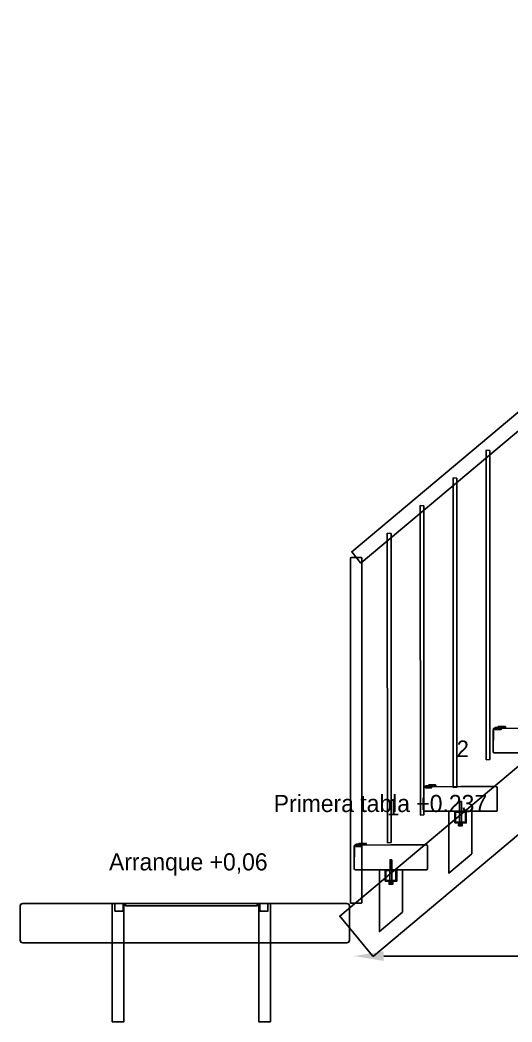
# Model space of a CAD drawing. Header units: metres. Extents: x 533 to 614.3, y -6.1 to 4.3.
# Drawn here: x 560.18 to 561.673, y -0.3 to 2.741 of the extents above; entities that cross this region are included whole.
import ezdxf

# ---------------------------------------------------------------- set-up
doc = ezdxf.new("R2010")
doc.units = ezdxf.units.M
for name, color, linetype in [('COTAS', 4, 'Continuous'), ('TEXTOS', 7, 'Continuous'), ('VISTA', 8, 'Continuous')]:
    doc.layers.add(name, color=color, linetype=linetype)
doc.dimstyles.get("Standard").update_dxf_attribs({"dimtxt": 2.5, "dimasz": 2.5, "dimexe": 1.25, "dimexo": 0.625, "dimtad": 1, "dimcen": 2.5, "dimazin": 3, "dimtfac": 1, "dimtmove": 0, "dimatfit": 3})

# ---------------------------------------------------------------- blocks, each defined once
blk = doc.blocks.new('_CLOSEDFILLED')
at = {"color": 0, "linetype": 'BYBLOCK'}
blk.add_solid([(-1, 0.164), (0, 0), (-1, -0.164)], dxfattribs=at)
blk = doc.blocks.new('*D4')
for p, q in [((561.194, -0.1), (561.194, -0.1)), ((561.284, -0.1), (562.7284, -0.1)), ((563.2484, -0.1), (564.6929, -0.1)), ((564.7829, -0.1), (564.7829, -0.1))]:
    blk.add_line(p, q)
at = {"layer": 'Defpoints'}
for p in [(561.194, -0.1), (561.194, -0.1), (564.7829, -0.1)]:
    blk.add_point(p, dxfattribs=at)
at = {"layer": 'COTAS', "xscale": 0.09, "yscale": 0.09, "rotation": 180}
blk.add_blockref('_CLOSEDFILLED', (561.194, -0.1), dxfattribs=at)
at = {"layer": 'COTAS', "xscale": 0.09, "yscale": 0.09}
blk.add_blockref('_CLOSEDFILLED', (564.7829, -0.1), dxfattribs=at)
at = {"layer": 'COTAS', "insert": (562.9884, -0.1), "char_height": 0.13, "attachment_point": 5}
blk.add_mtext('3,59', dxfattribs=at)

msp = doc.modelspace()

# ---------------------------------------------------------------- linework, layer by layer
at = {"layer": 'VISTA'}
for p, q in [((561.6165, 0.5892), (561.6162, 0.5882)), ((561.6162, 0.5542), (561.6162, 0.5882)), ((561.6165, 0.5892), (561.6169, 0.5902)), ((561.6171, 0.5904), (561.6169, 0.5902)), ((561.6171, 0.5904), (561.6172, 0.5906)), ((561.6175, 0.5908), (561.6172, 0.5906)), ((561.6177, 0.591), (561.6175, 0.5908)), ((561.6187, 0.5913), (561.6177, 0.591)), ((561.6197, 0.5917), (561.6187, 0.5913)), ((561.6215, 0.5877), (561.6215, 0.5917)), ((561.6215, 0.5877), (561.6215, 0.5875)), ((561.6215, 0.5875), (561.6217, 0.5875)), ((561.6397, 0.5875), (561.6217, 0.5875)), ((561.6398, 0.5875), (561.6397, 0.5875)), ((561.6399, 0.5877), (561.6398, 0.5875)), ((561.6399, 0.5877), (561.6399, 0.5917)), ((561.6162, 0.5542), (561.6162, 0.5202)), ((561.6165, 0.5192), (561.6162, 0.5202)), ((561.6165, 0.5192), (561.6169, 0.5181)), ((561.6171, 0.5179), (561.6169, 0.5181)), ((561.6171, 0.5179), (561.6172, 0.5177)), ((561.6172, 0.5177), (561.6175, 0.5175)), ((561.6175, 0.5175), (561.6177, 0.5173)), ((561.6177, 0.5173), (561.6187, 0.517)), ((561.6187, 0.517), (561.6197, 0.5167)), ((561.6197, 0.5167), (561.7278, 0.5167)), ((561.4054, 0.412), (561.4051, 0.4109)), ((561.4051, 0.3769), (561.4051, 0.4109)), ((561.4054, 0.412), (561.4058, 0.413)), ((561.4059, 0.4132), (561.4058, 0.413)), ((561.4059, 0.4132), (561.4061, 0.4134)), ((561.4064, 0.4136), (561.4061, 0.4134)), ((561.4066, 0.4138), (561.4064, 0.4136)), ((561.4076, 0.4141), (561.4066, 0.4138)), ((561.4086, 0.4144), (561.4076, 0.4141)), ((561.4104, 0.4104), (561.4104, 0.4144)), ((561.4104, 0.4104), (561.4104, 0.4103)), ((561.4104, 0.4103), (561.4106, 0.4102)), ((561.4286, 0.4102), (561.4106, 0.4102)), ((561.4287, 0.4103), (561.4286, 0.4102)), ((561.4288, 0.4104), (561.4287, 0.4103)), ((561.4288, 0.4104), (561.4288, 0.4144)), ((561.5167, 0.4144), (561.6247, 0.4144)), ((561.6257, 0.4141), (561.6247, 0.4144)), ((561.6267, 0.4138), (561.6257, 0.4141)), ((561.627, 0.4136), (561.6267, 0.4138)), ((561.6272, 0.4134), (561.627, 0.4136)), ((561.6272, 0.4134), (561.6274, 0.4132)), ((561.6276, 0.413), (561.6274, 0.4132)), ((561.6276, 0.413), (561.6279, 0.412)), ((561.6282, 0.4109), (561.6279, 0.412)), ((561.6282, 0.4109), (561.6282, 0.3769)), ((561.4051, 0.3769), (561.4051, 0.3429)), ((561.6282, 0.3429), (561.6282, 0.3769)), ((561.4054, 0.3419), (561.4051, 0.3429)), ((561.4054, 0.3419), (561.4058, 0.3409)), ((561.4059, 0.3407), (561.4058, 0.3409)), ((561.4059, 0.3407), (561.4061, 0.3405)), ((561.4061, 0.3405), (561.4064, 0.3403)), ((561.4064, 0.3403), (561.4066, 0.3401)), ((561.4066, 0.3401), (561.4076, 0.3398)), ((561.4076, 0.3398), (561.4086, 0.3394)), ((561.4086, 0.3394), (561.5167, 0.3394)), ((561.5167, 0.3394), (561.6247, 0.3394)), ((561.6247, 0.3394), (561.6257, 0.3398)), ((561.6257, 0.3398), (561.6267, 0.3401)), ((561.6267, 0.3401), (561.627, 0.3403)), ((561.627, 0.3403), (561.6272, 0.3405)), ((561.6272, 0.3405), (561.6274, 0.3407)), ((561.6276, 0.3409), (561.6274, 0.3407)), ((561.6276, 0.3409), (561.6279, 0.3419)), ((561.6282, 0.3429), (561.6279, 0.3419)), ((561.1943, 0.2347), (561.194, 0.2337)), ((561.194, 0.1997), (561.194, 0.2337)), ((561.1943, 0.2347), (561.1946, 0.2357)), ((561.1948, 0.236), (561.1946, 0.2357)), ((561.1948, 0.236), (561.195, 0.2362)), ((561.1952, 0.2364), (561.195, 0.2362)), ((561.1955, 0.2366), (561.1952, 0.2364)), ((561.1965, 0.2369), (561.1955, 0.2366)), ((561.1975, 0.2372), (561.1965, 0.2369)), ((561.1992, 0.2332), (561.1992, 0.2372)), ((561.1992, 0.2332), (561.1993, 0.2331)), ((561.1993, 0.2331), (561.1994, 0.233)), ((561.2174, 0.233), (561.1994, 0.233)), ((561.2176, 0.2331), (561.2174, 0.233)), ((561.2176, 0.2332), (561.2176, 0.2372)), ((561.2176, 0.2332), (561.2176, 0.2331)), ((561.3056, 0.2372), (561.4136, 0.2372)), ((561.4146, 0.2369), (561.4136, 0.2372)), ((561.4156, 0.2366), (561.4146, 0.2369)), ((561.4159, 0.2364), (561.4156, 0.2366)), ((561.4161, 0.2362), (561.4159, 0.2364)), ((561.4161, 0.2362), (561.4163, 0.236)), ((561.4165, 0.2357), (561.4163, 0.236)), ((561.4165, 0.2357), (561.4168, 0.2347)), ((561.4171, 0.2337), (561.4168, 0.2347)), ((561.4171, 0.2337), (561.4171, 0.1997)), ((561.194, 0.1997), (561.194, 0.1657)), ((561.4171, 0.1657), (561.4171, 0.1997)), ((561.1943, 0.1647), (561.194, 0.1657)), ((561.1943, 0.1647), (561.1946, 0.1637)), ((561.1948, 0.1635), (561.1946, 0.1637)), ((561.1948, 0.1635), (561.195, 0.1632)), ((561.195, 0.1632), (561.1952, 0.1631)), ((561.1952, 0.1631), (561.1955, 0.1629)), ((561.1955, 0.1629), (561.1965, 0.1625)), ((561.1965, 0.1625), (561.1975, 0.1622)), ((561.1975, 0.1622), (561.3056, 0.1622)), ((561.3056, 0.1622), (561.4136, 0.1622)), ((561.4136, 0.1622), (561.4146, 0.1625)), ((561.4146, 0.1625), (561.4156, 0.1629)), ((561.4156, 0.1629), (561.4159, 0.1631)), ((561.4159, 0.1631), (561.4161, 0.1632)), ((561.4161, 0.1632), (561.4163, 0.1635)), ((561.4165, 0.1637), (561.4163, 0.1635)), ((561.4165, 0.1637), (561.4168, 0.1647)), ((561.4171, 0.1657), (561.4168, 0.1647))]:
    msp.add_line(p, q, dxfattribs=at)
for points in [[(564.9844, 4.3161), (564.9868, 4.3159), (565.0132, 4.284), (565.013, 4.2816), (561.2156, 1.0939), (561.2132, 1.0941), (561.1869, 1.1272), (564.9844, 4.3161)], [(564.9844, 4.3161), (564.9868, 4.3159), (565.0132, 4.284), (565.013, 4.2816), (561.2156, 1.0939), (561.2132, 1.0941), (561.1869, 1.1272), (564.9844, 4.3161)], [(564.9477, 3.2099), (564.9501, 3.2097), (565.0499, 3.0896), (565.0496, 3.0872), (561.2523, -0.0999), (561.2513, -0.1003), (561.2513, -0.1001), (561.2521, -0.0997), (561.2518, -0.0994), (561.2499, -0.0997), (561.1502, 0.0216), (564.9477, 3.2099)], [(564.9477, 3.2099), (564.9501, 3.2097), (565.0499, 3.0896), (565.0496, 3.0872), (561.2523, -0.0999), (561.2513, -0.1003), (561.2513, -0.1001), (561.2521, -0.0997), (561.2518, -0.0994), (561.2499, -0.0997), (561.1502, 0.0216), (564.9477, 3.2099)], [(561.606, 1.4349), (561.606, 0.4969), (561.595, 0.4957), (561.5943, 1.4354), (561.606, 1.4349)], [(561.606, 1.4349), (561.606, 0.4969), (561.595, 0.4957), (561.5943, 1.4354), (561.606, 1.4349)], [(561.506, 1.3509), (561.506, 0.4129), (561.495, 0.4118), (561.4943, 1.3515), (561.506, 1.3509)], [(561.506, 1.3509), (561.506, 0.4129), (561.495, 0.4118), (561.4943, 1.3515), (561.506, 1.3509)], [(561.406, 1.267), (561.406, 0.329), (561.395, 0.3278), (561.3943, 1.2675), (561.406, 1.267)], [(561.406, 1.267), (561.406, 0.329), (561.395, 0.3278), (561.3943, 1.2675), (561.406, 1.267)], [(561.306, 1.183), (561.306, 0.245), (561.295, 0.2439), (561.2943, 1.1836), (561.306, 1.183)], [(561.306, 1.183), (561.306, 0.245), (561.295, 0.2439), (561.2943, 1.1836), (561.306, 1.183)], [(561.1825, 1.1083), (561.1842, 1.11), (561.2158, 1.1102), (561.2175, 1.1085), (561.2175, 0.0619), (561.2158, 0.0602), (561.1833, 0.0605), (561.1825, 1.1083)], [(561.1825, 1.1083), (561.1842, 1.11), (561.2158, 1.1102), (561.2175, 1.1085), (561.2175, 0.0619), (561.2158, 0.0602), (561.1833, 0.0605), (561.1825, 1.1083)], [(561.6197, 0.5917), (561.8379, 0.591), (561.8393, 0.5882), (561.8387, 0.5181), (561.8358, 0.5167), (561.6177, 0.5173), (561.6162, 0.5202), (561.6169, 0.5902), (561.6197, 0.5917)], [(561.618, 0.5899), (561.618, 0.5906), (561.6173, 0.5899), (561.618, 0.5899)], [(561.6397, 0.5937), (561.6397, 0.5877), (561.6217, 0.5877), (561.6217, 0.5937), (561.6397, 0.5937)], [(561.6397, 0.5877), (561.6307, 0.5877), (561.6217, 0.5877), (561.6217, 0.5907), (561.6217, 0.5937), (561.6307, 0.5937), (561.6397, 0.5937), (561.6397, 0.5907), (561.6397, 0.5877)], [(561.6314, 0.5919), (561.6312, 0.5924), (561.6312, 0.596), (561.6314, 0.5965), (561.6319, 0.5967), (561.6525, 0.5967), (561.653, 0.5965), (561.6532, 0.596), (561.6532, 0.5924), (561.653, 0.5919), (561.6525, 0.5917), (561.6319, 0.5917), (561.6314, 0.5919)], [(561.6319, 0.5967), (561.6532, 0.596), (561.6525, 0.5917), (561.6314, 0.5924), (561.6319, 0.5967)], [(561.6175, 0.518), (561.618, 0.5177), (561.618, 0.5184), (561.6175, 0.518)], [(561.4086, 0.4144), (561.6267, 0.4138), (561.6282, 0.4109), (561.6276, 0.3409), (561.6247, 0.3394), (561.4066, 0.3401), (561.4051, 0.3429), (561.4058, 0.413), (561.4086, 0.4144)], [(561.4069, 0.4127), (561.4069, 0.4134), (561.4061, 0.4127), (561.4069, 0.4127)], [(561.4286, 0.4164), (561.4286, 0.4104), (561.4106, 0.4104), (561.4106, 0.4164), (561.4286, 0.4164)], [(561.4286, 0.4104), (561.4196, 0.4104), (561.4106, 0.4104), (561.4106, 0.4134), (561.4106, 0.4164), (561.4196, 0.4164), (561.4286, 0.4164), (561.4286, 0.4134), (561.4286, 0.4104)], [(561.4203, 0.4146), (561.4201, 0.4151), (561.4201, 0.4187), (561.4203, 0.4192), (561.4208, 0.4194), (561.4414, 0.4194), (561.4419, 0.4192), (561.4421, 0.4187), (561.4421, 0.4151), (561.4419, 0.4146), (561.4414, 0.4144), (561.4208, 0.4144), (561.4203, 0.4146)], [(561.4208, 0.4194), (561.4421, 0.4187), (561.4414, 0.4144), (561.4203, 0.4151), (561.4208, 0.4194)], [(561.6269, 0.4132), (561.6265, 0.4134), (561.6265, 0.4127), (561.6269, 0.4132)], [(561.5197, 0.3694), (561.5197, 0.2994), (561.5137, 0.2994), (561.5141, 0.3694), (561.5197, 0.3694)], [(561.5197, 0.3694), (561.5197, 0.2994), (561.5137, 0.2994), (561.5141, 0.3694), (561.5197, 0.3694)], [(561.4064, 0.3407), (561.4069, 0.3405), (561.4069, 0.3412), (561.4064, 0.3407)], [(561.5517, 0.2102), (561.4817, 0.1515), (561.4817, 0.3394), (561.5517, 0.3394), (561.5517, 0.2102)], [(561.5517, 0.2102), (561.4817, 0.1515), (561.4817, 0.3394), (561.5517, 0.3394), (561.5517, 0.2102)], [(561.4992, 0.3044), (561.4992, 0.3394), (561.5341, 0.3394), (561.5339, 0.3046), (561.4992, 0.3044)], [(561.4992, 0.3044), (561.4992, 0.3046), (561.4992, 0.3049), (561.4992, 0.3389), (561.4992, 0.3393), (561.4992, 0.3394), (561.5341, 0.3394), (561.5341, 0.3393), (561.5342, 0.3389), (561.5342, 0.3049), (561.5341, 0.3046), (561.5341, 0.3044), (561.4992, 0.3044)], [(561.5317, 0.3069), (561.5317, 0.3369), (561.5017, 0.3369), (561.5017, 0.3069), (561.5317, 0.3069)], [(561.6265, 0.3405), (561.6272, 0.3412), (561.6265, 0.3412), (561.6265, 0.3405)], [(561.6272, 0.3408), (561.6269, 0.3407), (561.6272, 0.3408), (561.6272, 0.3408)], [(561.5222, 0.3044), (561.5222, 0.2954), (561.5112, 0.2954), (561.5119, 0.3044), (561.5222, 0.3044)], [(561.5222, 0.3044), (561.5222, 0.2954), (561.5112, 0.2954), (561.5119, 0.3044), (561.5222, 0.3044)], [(561.1975, 0.2372), (561.4156, 0.2366), (561.4171, 0.2337), (561.4165, 0.1637), (561.4136, 0.1622), (561.1955, 0.1629), (561.194, 0.1657), (561.1946, 0.2357), (561.1975, 0.2372)], [(561.1957, 0.2355), (561.1957, 0.2362), (561.195, 0.2355), (561.1957, 0.2355)], [(561.2174, 0.2392), (561.2174, 0.2332), (561.1994, 0.2332), (561.1994, 0.2392), (561.2174, 0.2392)], [(561.2174, 0.2332), (561.2084, 0.2332), (561.1994, 0.2332), (561.1994, 0.2362), (561.1994, 0.2392), (561.2084, 0.2392), (561.2174, 0.2392), (561.2174, 0.2362), (561.2174, 0.2332)], [(561.2092, 0.2374), (561.209, 0.2379), (561.209, 0.2415), (561.2092, 0.242), (561.2097, 0.2422), (561.2303, 0.2422), (561.2308, 0.242), (561.231, 0.2415), (561.231, 0.2379), (561.2308, 0.2374), (561.2303, 0.2372), (561.2097, 0.2372), (561.2092, 0.2374)], [(561.2097, 0.2422), (561.231, 0.2415), (561.2303, 0.2372), (561.2092, 0.2379), (561.2097, 0.2422)], [(561.4158, 0.2359), (561.4154, 0.2362), (561.4154, 0.2355), (561.4158, 0.2359)], [(561.3086, 0.1922), (561.3086, 0.1222), (561.3026, 0.1222), (561.303, 0.1922), (561.3086, 0.1922)], [(561.3086, 0.1922), (561.3086, 0.1222), (561.3026, 0.1222), (561.303, 0.1922), (561.3086, 0.1922)], [(561.1953, 0.1635), (561.1957, 0.1633), (561.1957, 0.164), (561.1953, 0.1635)], [(561.3406, 0.033), (561.2706, -0.0258), (561.2706, 0.1622), (561.3406, 0.1622), (561.3406, 0.033)], [(561.3406, 0.033), (561.2706, -0.0258), (561.2706, 0.1622), (561.3406, 0.1622), (561.3406, 0.033)], [(561.2881, 0.1272), (561.2881, 0.1622), (561.323, 0.1622), (561.3228, 0.1274), (561.2881, 0.1272)], [(561.2881, 0.1272), (561.2881, 0.1274), (561.2881, 0.1277), (561.2881, 0.1617), (561.2881, 0.1621), (561.2881, 0.1622), (561.323, 0.1622), (561.323, 0.1621), (561.3231, 0.1617), (561.3231, 0.1277), (561.323, 0.1274), (561.323, 0.1272), (561.2881, 0.1272)], [(561.3206, 0.1297), (561.3206, 0.1597), (561.2906, 0.1597), (561.2906, 0.1297), (561.3206, 0.1297)], [(561.4154, 0.1633), (561.4161, 0.164), (561.4154, 0.164), (561.4154, 0.1633)], [(561.3111, 0.1272), (561.3111, 0.1182), (561.3001, 0.1182), (561.3008, 0.1272), (561.3111, 0.1272)], [(561.3111, 0.1272), (561.3111, 0.1182), (561.3001, 0.1182), (561.3008, 0.1272), (561.3111, 0.1272)], [(560.188, 0.06), (561.172, 0.06), (561.1777, 0.0577), (561.18, 0.052), (561.18, -0.052), (561.1777, -0.0577), (561.172, -0.06), (560.188, -0.06), (560.1823, -0.0577), (560.18, -0.052), (560.18, 0.052), (560.1823, 0.0577), (560.188, 0.06)], [(560.1823, -0.0577), (560.18, -0.052), (560.18, 0.052), (560.1823, 0.0577), (560.188, 0.06), (561.172, 0.06), (561.1777, 0.0577), (561.18, 0.052), (561.18, -0.052), (561.1777, -0.0577), (561.172, -0.06), (560.188, -0.06), (560.1823, -0.0577)], [(560.46, 0.058), (560.4606, 0.0594), (560.462, 0.06), (560.493, 0.06), (560.4944, 0.0594), (560.495, 0.058), (560.495, -0.3), (560.46, -0.3), (560.46, 0.058)], [(560.4678, 0.0363), (560.4675, 0.037), (560.4675, 0.059), (560.4678, 0.0597), (560.4685, 0.06), (560.4915, 0.06), (560.4922, 0.0597), (560.4925, 0.059), (560.4925, 0.037), (560.4922, 0.0363), (560.4915, 0.036), (560.4685, 0.036), (560.4678, 0.0363)], [(560.5, 0.053), (560.5, 0.059), (560.5003, 0.0597), (560.501, 0.06), (560.899, 0.06), (560.8997, 0.0597), (560.9, 0.059), (560.9, 0.053), (560.8997, 0.0523), (560.899, 0.052), (560.501, 0.052), (560.5003, 0.0523), (560.5, 0.053)], [(560.905, 0.058), (560.9056, 0.0594), (560.907, 0.06), (560.938, 0.06), (560.9394, 0.0594), (560.94, 0.058), (560.94, -0.3), (560.905, -0.3), (560.905, 0.058)], [(560.9078, 0.0363), (560.9075, 0.037), (560.9075, 0.059), (560.9078, 0.0597), (560.9085, 0.06), (560.9315, 0.06), (560.9322, 0.0597), (560.9325, 0.059), (560.9325, 0.037), (560.9322, 0.0363), (560.9315, 0.036), (560.9085, 0.036), (560.9078, 0.0363)], [(561.2517, -0.1), (561.2517, -0.1), (561.2513, -0.1001), (561.2517, -0.1)], [(561.2517, -0.1), (561.2517, -0.1), (561.2513, -0.1001), (561.2517, -0.1)]]:
    msp.add_lwpolyline(points, close=True, dxfattribs=at)

# ---------------------------------------------------------------- texts
at = {"layer": 'TEXTOS'}
for s, height, p in [('2', 0.05, (561.5051, 0.5044)), ('Primera tabla +0.237', 0.052, (560.95, 0.3372)), ('1', 0.05, (561.294, 0.3272)), ('Arranque +0,06', 0.052, (560.45, 0.16))]:
    msp.add_text(s, height=height, dxfattribs=at).set_placement(p)

# ---------------------------------------------------------------- dimensions: what is measured, and where the dimension line sits
at = {"layer": 'COTAS'}
dim = msp.add_linear_dim(base=(561.194, -0.1), p1=(561.194, -0.1), p2=(564.7829, -0.1), dimstyle='Standard', override={"dimtxt": 0.13, "dimasz": 0.09}, dxfattribs=at)
dim.commit()
dim.dimension.update_dxf_attribs({"geometry": '*D4', "text_midpoint": (562.9884, -0.1)})

doc.saveas('drawing.dxf')
